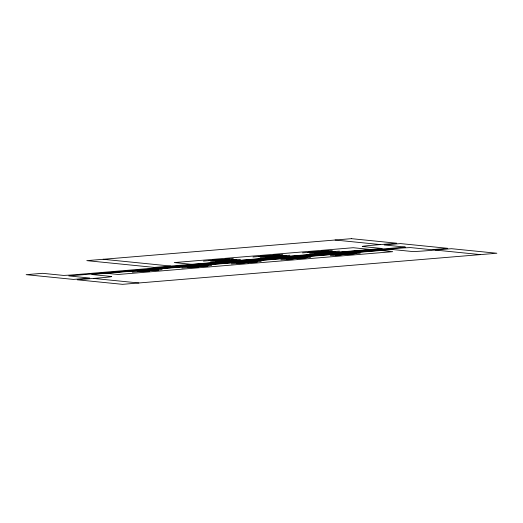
<?xml version="1.0" encoding="UTF-8"?>
<svg xmlns="http://www.w3.org/2000/svg" width="523" height="523" viewBox="0 0 523 523"><rect width="100%" height="100%" fill="white"/><g stroke="black" fill="none" stroke-linecap="round" stroke-linejoin="round"><path stroke-width="0.78" d="M203.427 261.101L233.278 258.624M252.949 256.989L282.799 254.511M302.471 252.877L332.314 250.399M210.566 261.82L240.417 259.343M260.088 257.708L289.938 255.224M309.609 253.596L339.453 251.112M193.124 264.475L372.056 249.608M104.888 273.137L379.365 250.34M132.312 272.13L162.156 269.646M181.827 268.018L211.678 265.534M231.349 263.899L261.199 261.422M280.871 259.787L310.721 257.309M330.392 255.675L360.236 253.197M335.073 240.024L380.443 244.574M435.136 250.053L480.513 254.603M374.422 249.85L353.195 247.719L174.264 262.579L195.491 264.71M376.991 250.105L392.688 251.681L118.218 274.477L102.515 272.901M314.97 251.393L319.658 251.864M322.109 252.112L326.797 252.583M342.892 254.191L347.579 254.662M265.449 255.505L270.136 255.976M272.588 256.224L277.275 256.695M293.37 258.31L298.058 258.774M215.927 259.624L220.614 260.088M223.066 260.336L227.753 260.807M243.849 262.422L248.536 262.892M194.334 266.534L199.021 267.005M103.142 259.284L170.668 266.057M144.812 270.646L149.5 271.117M93.486 278.426L138.857 282.976M405.194 247.072L70.533 275.072L63.558 275.425L42.487 273.32L26.15 274.673L73.449 279.413L89.786 278.059L68.761 275.909L403.383 247.928L410.496 247.582L431.442 249.68L447.78 248.327L400.481 243.587L384.144 244.941L405.194 247.072M137.83 271.6L158.377 270.005L137.83 271.6M187.352 267.488L207.899 265.893L187.352 267.488M208.952 260.572L229.499 258.983L208.952 260.572M216.091 261.291L236.638 259.696L216.091 261.291M236.873 263.37L257.421 261.781L236.873 263.37M258.473 256.46L279.014 254.864L258.473 256.46M265.612 257.179L286.153 255.584L265.612 257.179M286.395 259.258L306.936 257.669L286.395 259.258M307.988 252.348L328.536 250.752L307.988 252.348M315.127 253.067L335.674 251.471L315.127 253.067M335.91 255.146L356.457 253.55L335.91 255.146M351.41 238.665L86.805 260.644L154.331 267.41L382.143 248.49L362.374 246.51A15.396 0.431 -4.5 0 1 375.154 245.012L396.78 243.215L351.41 238.665M392.538 249.53L91.787 274.51L111.556 276.49A15.396 0.431 -4.5 0 1 98.775 277.988L77.149 279.785L122.519 284.335L496.85 253.243L451.473 248.7L429.854 250.491A15.396 0.431 -4.5 0 1 412.307 251.511L392.538 249.53"/></g></svg>
